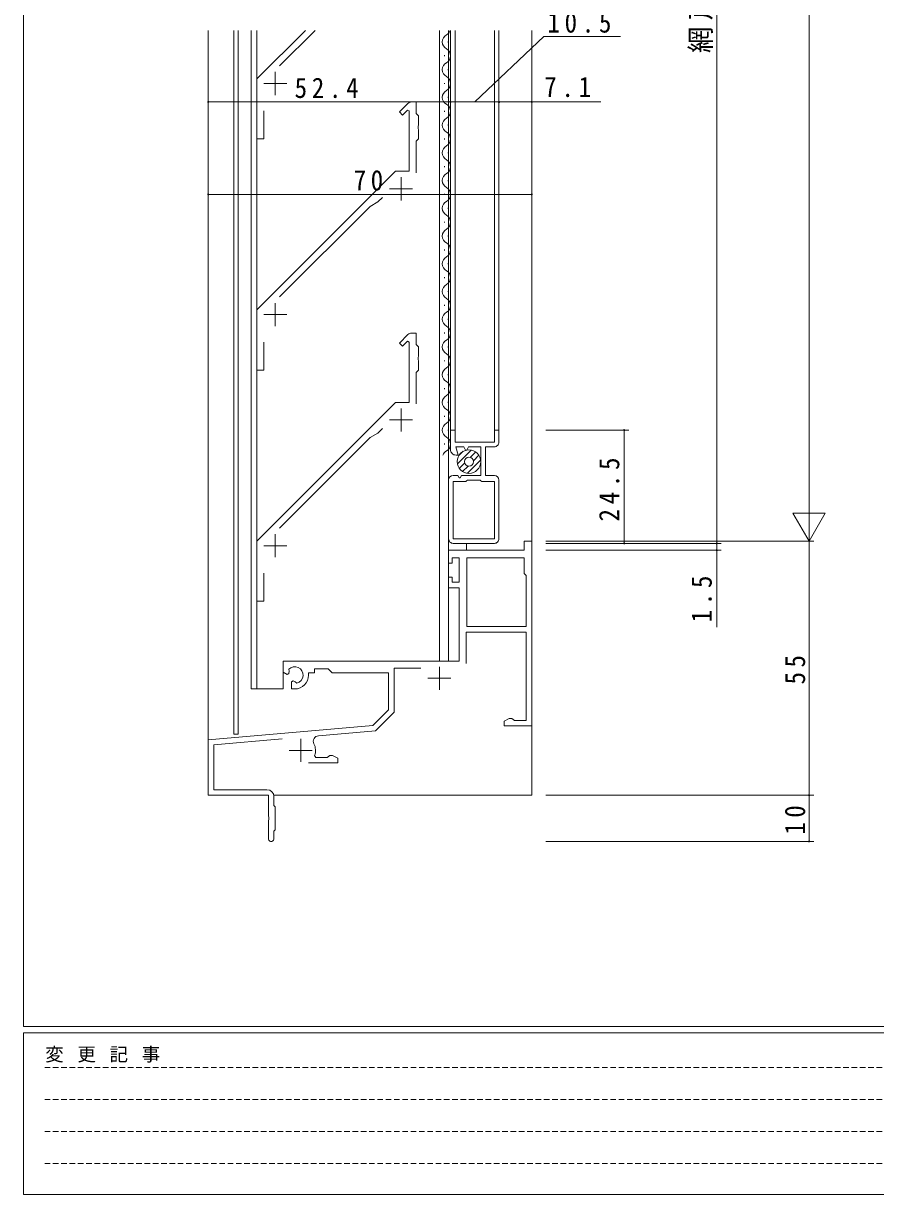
# Model space of a CAD drawing. Units: millimetres on the paper. Extents: x -420 to 373, y -297 to 267.
# Drawn here: x -417.7 to -233.3, y -297 to -43.6 of the extents above; entities that cross this region are included whole.
import ezdxf

# ---------------------------------------------------------------- set-up
doc = ezdxf.new("R2010")
doc.units = ezdxf.units.MM
doc.linetypes.add('DASHED1', pattern=[1.8, 1.2, -0.6])
for name, color, linetype, lineweight in [('0-1_YKK_ZWAK', 7, 'Continuous', 9), ('0-3_YKK_11', 7, 'Continuous', 9), ('0-4_YKK_12', 2, 'Continuous', 9), ('0-5_YKK_D', 6, 'Continuous', 9), ('0-6_YKK_13', 4, 'Continuous', 9)]:
    doc.layers.add(name, color=color, linetype=linetype, lineweight=lineweight)
doc.styles.add('ＭＳ ゴシック', font='')
doc.styles.get('ＭＳ ゴシック').set_extended_font_data('MS Gothic')

msp = doc.modelspace()

# ---------------------------------------------------------------- linework, layer by layer
at = {"layer": '0-1_YKK_ZWAK'}
for p, q in [((-417.7, -260.6), (-417.7, 264.4)), ((352.3, -260.6), (-417.7, -260.6)), ((-417.7, -297), (-417.7, -262)), ((314.5, -262), (-417.7, -262)), ((-417.7, -297), (314.5, -297))]:
    msp.add_line(p, q, dxfattribs=at)
at = {"layer": '0-1_YKK_ZWAK', "linetype": 'DASHED1'}
for p, q in [((-413.101, -269.512), (-164.909, -269.512)), ((-413.101, -276.441), (-164.909, -276.441)), ((-413.101, -283.37), (-164.909, -283.37)), ((-413.101, -290.298), (-164.909, -290.298))]:
    msp.add_line(p, q, dxfattribs=at)
at = {"layer": '0-3_YKK_11'}
for p, q in [((-356.7, -45.1), (-367.2, -55.6)), ((-362.259, -52.78), (-354.579, -45.1)), ((-367.2, -55.6), (-367.2, -68.6)), ((-363.2, -54.1), (-363.2, -59.1)), ((-365.7, -56.6), (-360.7, -56.6)), ((-333.786, -60.6), (-332.7, -60.6)), ((-332.7, -60.6), (-332.7, -63.1)), ((-365.7, -68.6), (-365.7, -62.546)), ((-336.354, -62.754), (-334.493, -60.893)), ((-335.646, -63.461), (-336.354, -62.754)), ((-334.57, -62.385), (-335.646, -63.461)), ((-334.2, -62.538), (-334.57, -62.385)), ((-334.2, -75.6), (-334.2, -62.538)), ((-332.7, -63.1), (-332.2, -63.6)), ((-332.2, -65.642), (-332.32, -65.825)), ((-332.32, -65.825), (-332.32, -66.375)), ((-332.2, -63.6), (-332.2, -65.642)), ((-332.32, -66.375), (-332.2, -66.558)), ((-332.2, -66.558), (-332.2, -68.6)), ((-367.2, -68.6), (-365.7, -68.6)), ((-332.2, -68.6), (-332.7, -69.1)), ((-332.7, -69.1), (-332.7, -75.893)), ((-367.2, -105.6), (-337.2, -75.6)), ((-337.2, -75.6), (-334.2, -75.6)), ((-336, -76.9), (-336, -81.9)), ((-338.5, -79.4), (-333.5, -79.4)), ((-342.673, -83.194), (-362.259, -102.78)), ((-341, -82.228), (-342.673, -83.194)), ((-340.031, -81.26), (-341, -82.228)), ((-367.2, -118.6), (-367.2, -105.6)), ((-363.2, -104.1), (-363.2, -109.1)), ((-365.7, -106.6), (-360.7, -106.6)), ((-336.354, -112.754), (-334.493, -110.893)), ((-333.786, -110.6), (-332.7, -110.6)), ((-332.7, -110.6), (-332.7, -113.1)), ((-365.7, -112.546), (-365.7, -118.6)), ((-335.646, -113.461), (-336.354, -112.754)), ((-334.57, -112.385), (-335.646, -113.461)), ((-334.2, -112.538), (-334.57, -112.385)), ((-334.2, -125.6), (-334.2, -112.538)), ((-332.7, -113.1), (-332.2, -113.6)), ((-332.2, -113.6), (-332.2, -115.642)), ((-332.2, -115.642), (-332.32, -115.825)), ((-332.32, -115.825), (-332.32, -116.375)), ((-332.32, -116.375), (-332.2, -116.558)), ((-332.2, -116.558), (-332.2, -118.6)), ((-365.7, -118.6), (-367.2, -118.6)), ((-332.2, -118.6), (-332.7, -119.1)), ((-332.7, -119.1), (-332.7, -125.893)), ((-367.2, -155.6), (-337.2, -125.6)), ((-337.2, -125.6), (-334.2, -125.6)), ((-336, -126.9), (-336, -131.9)), ((-340.031, -131.26), (-341, -132.228)), ((-338.5, -129.4), (-333.5, -129.4)), ((-325.3, -131.6), (-324.3, -131.6)), ((-325.3, -135.8), (-325.3, -131.6)), ((-324.3, -131.6), (-324.3, -134.2)), ((-315.8, -131.6), (-314.8, -131.6)), ((-315.8, -134.2), (-315.8, -131.6)), ((-314.8, -131.6), (-314.8, -134.2)), ((-342.673, -133.194), (-362.259, -152.78)), ((-341, -132.228), (-342.673, -133.194)), ((-324.3, -134.2), (-315.8, -134.2)), ((-324.122, -135.2), (-323.639, -137)), ((-322.42, -135.2), (-324.122, -135.2)), ((-322.015, -135.9), (-322.42, -135.2)), ((-321.784, -135.9), (-322.015, -135.9)), ((-321.38, -135.2), (-321.784, -135.9)), ((-318.7, -135.2), (-321.38, -135.2)), ((-318.7, -141.4), (-318.7, -135.2)), ((-317.7, -135.2), (-317.7, -141.4)), ((-315.8, -135.2), (-317.7, -135.2)), ((-323.639, -137), (-324.1, -137)), ((-324.7, -141.4), (-323.704, -141.4)), ((-323.704, -141.4), (-323.415, -141.9)), ((-323.415, -141.9), (-323.184, -141.9)), ((-323.184, -141.9), (-322.896, -141.4)), ((-322.896, -141.4), (-318.7, -141.4)), ((-317.7, -141.4), (-315.8, -141.4)), ((-325.7, -155.1), (-325.7, -142.4)), ((-324.7, -142.7), (-322, -142.7)), ((-324.7, -155.1), (-324.7, -142.7)), ((-322, -142.7), (-321.806, -142.55)), ((-321.806, -142.55), (-321.613, -142.4)), ((-321.613, -142.4), (-318.887, -142.4)), ((-318.887, -142.4), (-318.694, -142.55)), ((-318.694, -142.55), (-318.5, -142.7)), ((-318.5, -142.7), (-315.8, -142.7)), ((-315.8, -142.7), (-315.8, -155.1)), ((-314.8, -142.4), (-314.8, -155.1)), ((-363.2, -154.1), (-363.2, -159.1)), ((-367.2, -168.6), (-367.2, -155.6)), ((-365.7, -156.6), (-360.7, -156.6)), ((-315.8, -155.1), (-324.7, -155.1)), ((-315.8, -156.1), (-324.7, -156.1)), ((-309.33, -155.6), (-309.33, -157.6)), ((-307.7, -155.6), (-309.33, -155.6)), ((-307.7, -195.6), (-307.7, -155.6)), ((-325.7, -157.6), (-325.7, -160.4)), ((-309.33, -157.6), (-325.7, -157.6)), ((-324.9, -159.23), (-323.4, -159.23)), ((-324.9, -160.4), (-324.9, -159.23)), ((-323.4, -159.23), (-323.4, -164.5)), ((-321.77, -174.1), (-321.77, -159.23)), ((-321.77, -159.23), (-309.33, -159.23)), ((-321.77, -174.1), (-321.77, -159.23)), ((-309.33, -159.23), (-309.33, -162.6)), ((-325.7, -160.4), (-324.9, -160.4)), ((-365.7, -162.546), (-365.7, -168.6)), ((-325.7, -163.4), (-325.7, -165.7)), ((-324.9, -163.4), (-325.7, -163.4)), ((-324.9, -164.5), (-324.9, -163.4)), ((-323.4, -164.5), (-324.9, -164.5)), ((-309.33, -162.6), (-308.9, -163.03)), ((-308.9, -163.03), (-308.9, -174.1)), ((-325.7, -165.7), (-323.4, -165.7)), ((-323.4, -165.7), (-323.4, -181.6)), ((-365.7, -168.6), (-367.2, -168.6)), ((-308.9, -174.1), (-321.77, -174.1)), ((-321.9, -175.3), (-308.9, -175.3)), ((-321.9, -182.1), (-321.9, -175.3)), ((-308.9, -175.3), (-308.9, -194.4)), ((-361.5, -181.6), (-361.5, -183.965)), ((-323.4, -181.6), (-361.5, -181.6)), ((-361.5, -183.965), (-360.6, -184.485)), ((-360.6, -184.485), (-360.25, -184.282)), ((-360.227, -183.778), (-360.265, -183.319)), ((-360.25, -184.282), (-360.227, -183.778)), ((-356, -184.1), (-354.7, -184.1)), ((-356, -184.6), (-356, -184.1)), ((-354.7, -183.23), (-351.77, -183.23)), ((-354.7, -184.1), (-354.7, -183.23)), ((-351.77, -183.23), (-350.9, -184.1)), ((-350.9, -184.1), (-338.7, -184.1)), ((-338.7, -184.1), (-338.7, -192.1)), ((-337.5, -183.1), (-331.725, -183.1)), ((-337.5, -192.597), (-337.5, -183.1)), ((-327.7, -182.8), (-327.7, -187.8)), ((-359.35, -185.841), (-359.7, -186.043)), ((-359.7, -186.043), (-359.7, -187.6)), ((-358.901, -186.074), (-359.35, -185.841)), ((-358.523, -186.336), (-358.901, -186.074)), ((-330.2, -185.3), (-325.2, -185.3)), ((-359.7, -187.6), (-359, -187.6)), ((-338.7, -192.1), (-342.084, -195.484)), ((-341.544, -196.641), (-337.5, -192.597)), ((-312.609, -193.97), (-313.7, -194.6)), ((-313.7, -194.6), (-313.7, -195.6)), ((-312, -193.97), (-312.609, -193.97)), ((-311.712, -194.185), (-312, -193.97)), ((-311.425, -194.4), (-311.712, -194.185)), ((-308.9, -194.4), (-311.425, -194.4)), ((-342.084, -195.484), (-377.7, -198.6)), ((-353.877, -197.72), (-341.544, -196.641)), ((-313.7, -195.6), (-307.7, -195.6)), ((-377.7, -198.6), (-377.7, -210.6)), ((-376.5, -199.7), (-361.711, -198.406)), ((-376.5, -209.4), (-376.5, -199.7)), ((-357.7, -198.4), (-357.7, -203.4)), ((-360.2, -200.9), (-355.2, -200.9)), ((-354.412, -202.4), (-354.694, -201.997)), ((-351.975, -202.4), (-354.412, -202.4)), ((-351.688, -202.185), (-351.975, -202.4)), ((-351.4, -201.97), (-351.688, -202.185)), ((-350.791, -201.97), (-351.4, -201.97)), ((-349.7, -202.6), (-350.791, -201.97)), ((-349.7, -203.6), (-349.7, -202.6)), ((-356.05, -203.6), (-349.7, -203.6)), ((-365, -209.4), (-376.5, -209.4)), ((-377.7, -210.6), (-364.7, -210.6)), ((-364.7, -210.6), (-364.7, -215.142)), ((-363.5, -212.8), (-363.5, -210.9)), ((-363.2, -213.1), (-363.5, -212.8)), ((-364.7, -215.142), (-364.58, -215.325)), ((-364.58, -215.325), (-364.58, -215.875)), ((-363.2, -218.1), (-363.2, -213.1)), ((-364.58, -215.875), (-364.7, -216.058)), ((-364.7, -216.058), (-364.7, -220)), ((-363.5, -218.4), (-363.2, -218.1)), ((-363.5, -220), (-363.5, -218.4))]:
    msp.add_line(p, q, dxfattribs=at)
for centre, radius, start, end in [((-333.786, -61.6), 1, 89.99997, 134.99997), ((-333.786, -111.6), 1, 89.99997, 134.99997), ((-315.8, -134.2), 1, 269.99821, 359.99998), ((-324.1, -135.8), 1.2, 180.00002, 270.0007), ((-324.7, -142.4), 1, 90.00175, 180.00002), ((-315.8, -142.4), 1, 0.00085, 89.99739), ((-324.7, -155.1), 1, 179.9991, 270.00087), ((-315.8, -155.1), 1, 270, 0.00085), ((-359, -184.6), 1.8, 285.36687, 134.63312), ((-359, -184.6), 3, 270, 359.99998), ((-353.773, -198.916), 1.2, 94.99998, 206.80479), ((-357.7, -200.9), 3.2, 339.94896, 26.80481), ((-365, -210.9), 1.5, 0, 89.99998), ((-364.1, -220), 0.6, 179.99998, 0)]:
    msp.add_arc(centre, radius, start, end, dxfattribs=at)
at = {"layer": '0-4_YKK_12'}
for p, q in [((-377.7, -45.1), (-377.7, -210.6)), ((-372.2, -45.1), (-372.2, -197.4)), ((-371.2, -45.1), (-371.2, -197.4)), ((-368.4, -187.6), (-368.4, -45.1)), ((-367.2, -187.6), (-367.2, -45.1)), ((-327.7, -181.6), (-327.7, -45.1)), ((-325.7, -181.6), (-325.7, -45.1)), ((-325.7, -157.6), (-325.7, -45.1)), ((-325.3, -45.1), (-325.3, -132.1)), ((-324.3, -45.1), (-324.3, -132.1)), ((-315.8, -132.1), (-315.8, -45.1)), ((-314.8, -132.1), (-314.8, -45.1)), ((-307.7, -45.1), (-307.7, -210.6)), ((-325.8, -47.502), (-325.8, -47.702)), ((-326.56, -50.502), (-326.56, -50.702)), ((-325.8, -53.502), (-325.8, -53.702)), ((-326.561, -56.502), (-326.561, -56.702)), ((-325.801, -59.502), (-325.801, -59.702)), ((-326.561, -62.502), (-326.561, -62.702)), ((-325.801, -65.502), (-325.801, -65.702)), ((-326.561, -68.503), (-326.561, -68.703)), ((-325.801, -71.503), (-325.801, -71.703)), ((-326.561, -74.503), (-326.561, -74.703)), ((-325.801, -77.503), (-325.801, -77.703)), ((-326.561, -80.503), (-326.561, -80.703)), ((-325.801, -83.503), (-325.801, -83.703)), ((-326.561, -86.503), (-326.561, -86.703)), ((-325.801, -89.503), (-325.801, -89.703)), ((-326.561, -92.504), (-326.561, -92.703)), ((-325.801, -95.503), (-325.801, -95.704)), ((-326.561, -98.504), (-326.561, -98.704)), ((-325.801, -101.504), (-325.801, -101.704)), ((-326.561, -104.504), (-326.561, -104.704)), ((-325.801, -107.504), (-325.801, -107.704)), ((-326.562, -110.504), (-326.562, -110.704)), ((-325.802, -113.504), (-325.802, -113.704)), ((-326.562, -116.504), (-326.562, -116.704)), ((-325.802, -119.504), (-325.802, -119.704)), ((-326.562, -122.505), (-326.562, -122.705)), ((-325.802, -125.505), (-325.802, -125.705)), ((-326.562, -128.505), (-326.562, -128.705)), ((-325.802, -131.505), (-325.802, -131.705)), ((-326.561, -134.503), (-326.561, -134.703)), ((-321.8, -156.1), (-321.8, -157.6)), ((-321.8, -157.6), (-325.7, -157.6)), ((-361.5, -181.6), (-361.5, -187.6)), ((-325.7, -181.6), (-361.5, -181.6)), ((-361.5, -187.6), (-368.4, -187.6)), ((-371.2, -197.4), (-372.2, -197.4)), ((-377.7, -210.6), (-377.4, -210.6)), ((-363.53, -210.6), (-307.7, -210.6)), ((-363.05, -210.6), (-307.7, -210.6))]:
    msp.add_line(p, q, dxfattribs=at)
for centre, start, end in [((-327.018, -44.602), 299.19063, 343.1494), ((-325.342, -47.602), 119.19936, 240.80063), ((-327.018, -50.602), 299.19063, 60.80936), ((-325.342, -53.602), 119.19936, 240.80063), ((-327.019, -56.602), 299.19063, 60.80936), ((-325.342, -59.602), 119.19936, 240.80063), ((-327.019, -62.602), 299.19063, 60.80936), ((-325.342, -65.602), 119.19936, 240.80063), ((-327.019, -68.603), 299.19063, 60.80936), ((-325.342, -71.603), 119.19936, 240.80063), ((-327.019, -74.603), 299.19063, 60.80936), ((-325.343, -77.603), 119.19936, 240.80063), ((-327.019, -80.603), 299.19063, 60.80936), ((-325.343, -83.603), 119.19936, 240.80063), ((-327.019, -86.603), 299.19063, 60.80936), ((-325.343, -89.603), 119.19936, 240.80063), ((-327.019, -92.604), 299.19063, 60.80936), ((-325.343, -95.604), 119.19936, 240.80063), ((-327.019, -98.604), 299.19063, 60.80936), ((-325.343, -101.604), 119.19936, 240.80063), ((-327.019, -104.604), 299.19063, 60.80936), ((-325.343, -107.604), 119.19936, 240.80063), ((-327.02, -110.604), 299.19063, 60.80936), ((-325.343, -113.604), 119.19936, 240.80063), ((-327.02, -116.604), 299.19063, 60.80936), ((-325.343, -119.604), 119.19936, 240.80063), ((-327.02, -122.605), 299.19063, 60.80936), ((-325.344, -125.605), 119.19936, 240.80063), ((-327.02, -128.605), 299.19063, 60.80936), ((-325.344, -131.605), 119.19936, 240.80063), ((-327.019, -134.603), 299.19063, 60.80936), ((-325.343, -137.603), 119.19936, 159.44395)]:
    msp.add_arc(centre, 1.718, start, end, dxfattribs=at)
at = {"layer": '0-5_YKK_D'}
for p, q in [((-247.7, -148.6), (-247.7, 137.4)), ((-267.7, 116.9), (-267.7, -156.1)), ((-320.05, -60.6), (-305.118, -46.452)), ((-305.118, -46.452), (-288.478, -46.452)), ((-377.7, -107.6), (-377.7, -59.6)), ((-377.7, -60.6), (-325.3, -60.6)), ((-325.3, -107.6), (-325.3, -59.6)), ((-325.3, -107.6), (-325.3, -59.6)), ((-325.3, -60.6), (-314.8, -60.6)), ((-314.8, -107.6), (-314.8, -59.6)), ((-314.8, -107.6), (-314.8, -59.6)), ((-314.8, -60.6), (-307.7, -60.6)), ((-307.7, -107.6), (-307.7, -59.6)), ((-307.7, -60.6), (-292.8, -60.6)), ((-377.7, -107.6), (-377.7, -79.6)), ((-377.7, -80.6), (-307.7, -80.6)), ((-307.7, -107.6), (-307.7, -79.6)), ((-304.7, -131.6), (-286.7, -131.6)), ((-287.7, -156.1), (-287.7, -131.6)), ((-247.7, -155.6), (-247.7, -143.476)), ((-244.2, -149.538), (-251.2, -149.538)), ((-247.7, -155.6), (-251.2, -149.538)), ((-247.7, -155.6), (-244.2, -149.538)), ((-267.7, -156.1), (-267.7, -154.4)), ((-304.7, -155.6), (-246.7, -155.6)), ((-304.7, -155.6), (-246.7, -155.6)), ((-304.7, -156.1), (-266.7, -156.1)), ((-304.7, -156.1), (-266.7, -156.1)), ((-304.7, -156.1), (-286.7, -156.1)), ((-247.7, -210.6), (-247.7, -155.6)), ((-304.7, -157.6), (-266.7, -157.6)), ((-304.7, -210.6), (-246.7, -210.6)), ((-304.7, -210.6), (-246.7, -210.6)), ((-247.7, -220.6), (-247.7, -210.6)), ((-304.7, -220.6), (-246.7, -220.6))]:
    msp.add_line(p, q, dxfattribs=at)
msp.add_lwpolyline([(-267.7, -156.1), (-267.7, -157.6), (-267.7, -174.2)], dxfattribs=at)
for centre, start, end in [((-377.7, -60.6), 0, 180), ((-377.7, -60.6), 180, 0), ((-325.3, -60.6), 0, 180), ((-325.3, -60.6), 0, 180), ((-325.3, -60.6), 180, 0), ((-325.3, -60.6), 180, 0), ((-314.8, -60.6), 0, 180), ((-314.8, -60.6), 0, 180), ((-314.8, -60.6), 180, 0), ((-314.8, -60.6), 180, 0), ((-307.7, -60.6), 0, 180), ((-307.7, -60.6), 180, 0), ((-377.7, -80.6), 0, 180), ((-377.7, -80.6), 180, 0), ((-307.7, -80.6), 0, 180), ((-307.7, -80.6), 180, 0), ((-287.7, -131.6), 90, 270), ((-287.7, -131.6), 270, 90), ((-287.7, -156.1), 90, 270), ((-287.7, -156.1), 270, 90), ((-267.7, -156.1), 90, 270), ((-267.7, -156.1), 270, 90), ((-267.7, -157.6), 90, 270), ((-267.7, -157.6), 270, 90), ((-247.7, -210.6), 90, 270), ((-247.7, -210.6), 90, 270), ((-247.7, -210.6), 270, 90), ((-247.7, -210.6), 270, 90), ((-247.7, -220.6), 90, 270), ((-247.7, -220.6), 270, 90)]:
    msp.add_arc(centre, 0.106, start, end, dxfattribs=at)
at = {"layer": '0-6_YKK_13'}
for p, q in [((-320.839, -135.906), (-323.805, -138.873)), ((-322.529, -136.183), (-323.529, -137.183)), ((-319.84, -136.322), (-320.983, -137.465)), ((-322.246, -138.728), (-323.39, -139.872)), ((-318.769, -138.079), (-321.632, -140.943)), ((-319.147, -137.043), (-320.317, -138.213)), ((-321.498, -139.395), (-322.668, -140.565))]:
    msp.add_line(p, q, dxfattribs=at)
for radius in [2.55, 1]:
    msp.add_circle((-321.297, -138.415), radius, dxfattribs=at)

# ---------------------------------------------------------------- texts
at = {"layer": '0-1_YKK_ZWAK', "insert": (-412.986, -268.447), "char_height": 2.933, "attachment_point": 7, "style": 'ＭＳ ゴシック'}
msp.add_mtext('\\T1.16;変\\~更\\~記\\~事', dxfattribs=at)
at = {"layer": '0-5_YKK_D', "color": 3, "char_height": 4.399, "attachment_point": 7, "rotation": 90, "style": 'ＭＳ ゴシック'}
for s, insert in [('\\T1.24;\\W0.95;網戸出来高：MH=H-27', (-268.5, -50)), ('\\T1.38;\\W0.9;24.5', (-288.7, -151.37)), ('\\T1.38;\\W0.9;1.5', (-268.7, -173.2)), ('\\T1.36;\\W0.9;55', (-248.5, -186.62)), ('\\T1.36;\\W0.9;10', (-248.5, -219.12))]:
    msp.add_mtext(s, dxfattribs=dict(at, insert=insert))
at = {"layer": '0-5_YKK_D', "color": 3, "char_height": 4.399, "attachment_point": 7, "style": 'ＭＳ ゴシック'}
for s, insert in [('\\T1.38;\\W0.9;10.5', (-304.318, -45.652)), ('\\T1.38;\\W0.9;52.4', (-359.02, -59.8)), ('\\T1.38;\\W0.9;7.1', (-305, -59.6)), ('\\T1.36;\\W0.9;70', (-346.22, -79.8))]:
    msp.add_mtext(s, dxfattribs=dict(at, insert=insert))

doc.saveas('drawing.dxf')
